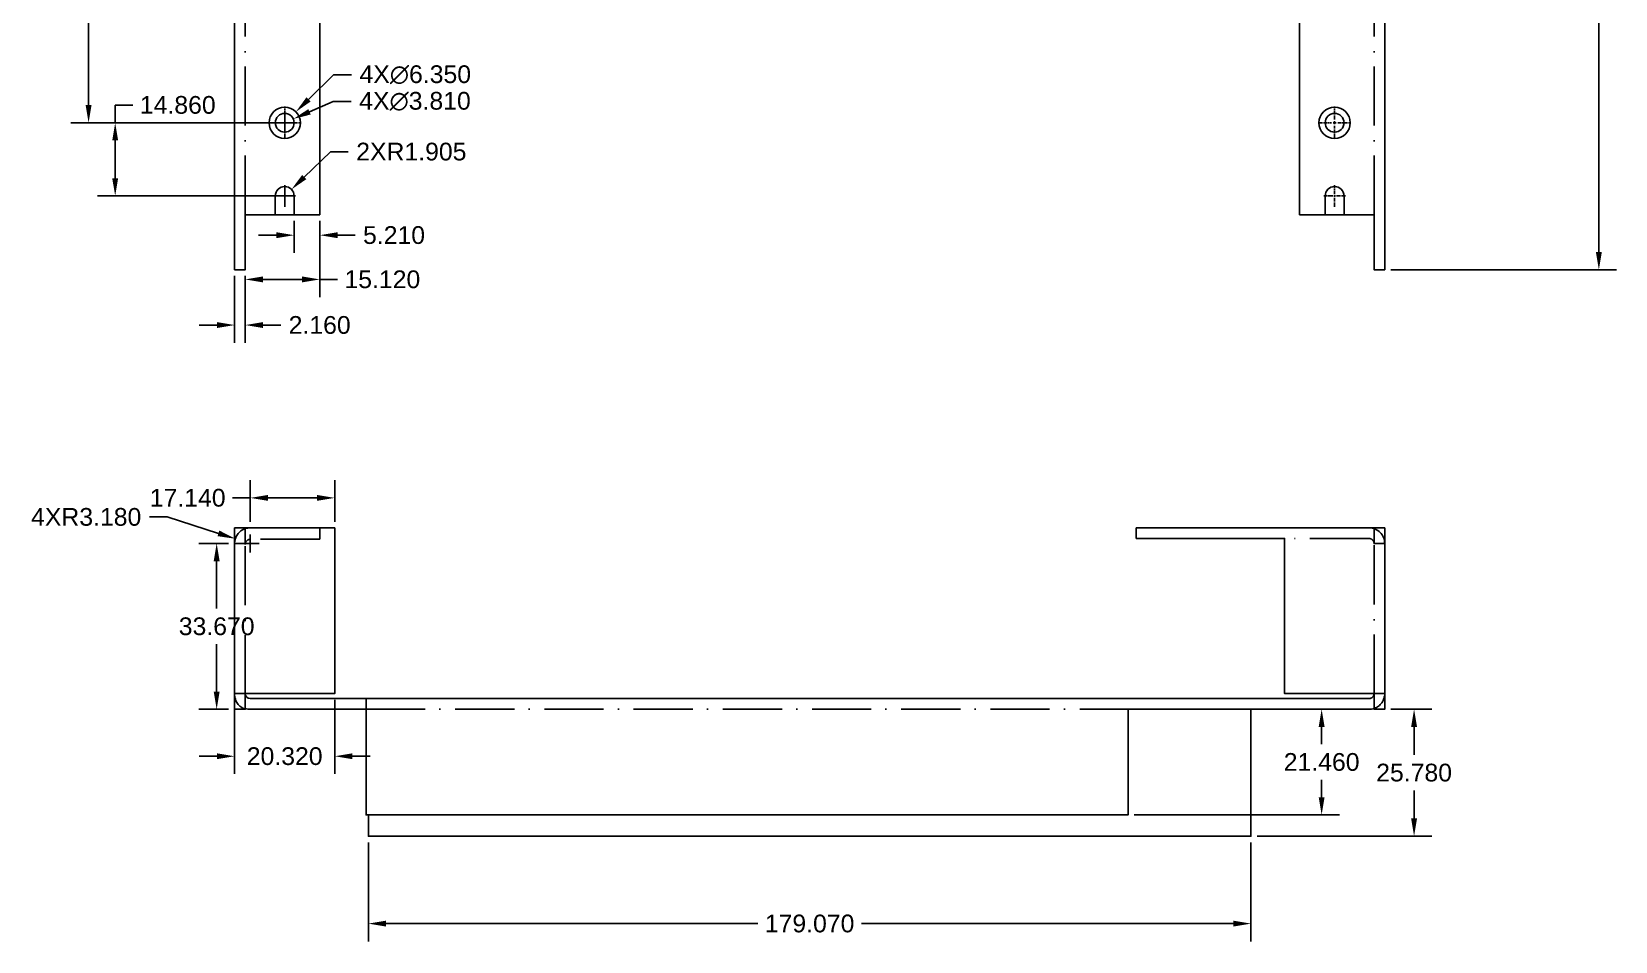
# Model space of a CAD drawing. Header units: millimetres. Extents: x 2 to 656, y 14 to 461.
# Drawn here: x 4.2 to 325.5, y 13.5 to 198.2 of the extents above; entities that cross this region are included whole.
import ezdxf

# ---------------------------------------------------------------- set-up
doc = ezdxf.new("R2010")
doc.units = ezdxf.units.MM
doc.header["$MEASUREMENT"] = 0
doc.linetypes.add('ACAD_ISO10W100', pattern=[18, 12, -3, 0, -3])
doc.linetypes.add('CENTER2', pattern=[1.125, 0.75, -0.125, 0.125, -0.125])
for name, color, linetype in [('Axe', 1, 'ACAD_ISO10W100'), ('Contur', 4, 'Continuous'), ('Cote', 3, 'Continuous'), ('Gauri', 6, 'Continuous'), ('Linii Ascunse', 2, 'ACAD_ISO10W100')]:
    doc.layers.add(name, color=color, linetype=linetype)
doc.styles.get("Standard").update_dxf_attribs({"font": 'Arial.ttf'})
doc.dimstyles.get("Standard").update_dxf_attribs({"dimscale": 20, "dimtxt": 0.18, "dimasz": 0.18, "dimexe": 0.18, "dimexo": 0.0625, "dimgap": 0.09, "dimtad": 0, "dimtih": 1, "dimtoh": 1, "dimdec": 3, "dimzin": 0, "dimdsep": 46, "dimtxsty": 'Standard', "dimcen": 0.09, "dimadec": 0, "dimazin": 0, "dimtfac": 1, "dimtdec": 3, "dimtofl": 0, "dimtmove": 0, "dimatfit": 3, "dimfxl": 1, "dimtolj": 1, "dimtzin": 0, "dimarcsym": 0})

# ---------------------------------------------------------------- blocks, each defined once
blk = doc.blocks.new('*U1')
at = {"layer": 'Axe', "color": 0, "linetype": 'CENTER2', "transparency": 16777216}
for p, q in [((-2.205, 0), (-0.381, 0)), ((0, 0.381), (0, 2.205)), ((0.381, 0), (2.205, 0)), ((0, -2.205), (0, -0.381))]:
    blk.add_line(p, q, dxfattribs=at)
at = {"layer": 'Axe', "color": 0, "linetype": 'Continuous', "transparency": 16777216}
for p, q in [((-0.1905, 0), (0.1905, 0)), ((0, -0.1905), (0, 0.1905))]:
    blk.add_line(p, q, dxfattribs=at)
blk = doc.blocks.new('*U2')
at = {"layer": 'Axe', "color": 0, "linetype": 'CENTER2', "transparency": 16777216}
for p, q in [((0, 0.635), (0, 3.295)), ((-3.295, 0), (-0.635, 0)), ((0.635, 0), (3.295, 0)), ((0, -3.295), (0, -0.635))]:
    blk.add_line(p, q, dxfattribs=at)
at = {"layer": 'Axe', "color": 0, "linetype": 'Continuous', "transparency": 16777216}
for p, q in [((-0.3175, 0), (0.3175, 0)), ((0, -0.3175), (0, 0.3175))]:
    blk.add_line(p, q, dxfattribs=at)
blk = doc.blocks.new('*U7')
at = {"layer": 'Axe', "color": 0, "linetype": 'CENTER2', "transparency": 16777216}
for p, q in [((-2.205, 0), (-0.381, 0)), ((0, 0.381), (0, 2.205)), ((0.381, 0), (2.205, 0)), ((0, -2.205), (0, -0.381))]:
    blk.add_line(p, q, dxfattribs=at)
at = {"layer": 'Axe', "color": 0, "linetype": 'Continuous', "transparency": 16777216}
for p, q in [((-0.1905, 0), (0.1905, 0)), ((0, -0.1905), (0, 0.1905))]:
    blk.add_line(p, q, dxfattribs=at)
blk = doc.blocks.new('*U8')
at = {"layer": 'Axe', "color": 0, "linetype": 'CENTER2', "transparency": 16777216}
for p, q in [((0, 0.635), (0, 3.295)), ((-3.295, 0), (-0.635, 0)), ((0.635, 0), (3.295, 0)), ((0, -3.295), (0, -0.635))]:
    blk.add_line(p, q, dxfattribs=at)
at = {"layer": 'Axe', "color": 0, "linetype": 'Continuous', "transparency": 16777216}
for p, q in [((-0.3175, 0), (0.3175, 0)), ((0, -0.3175), (0, 0.3175))]:
    blk.add_line(p, q, dxfattribs=at)
blk = doc.blocks.new('*D12')
at = {"layer": 'Cote', "color": 0, "lineweight": -2, "transparency": 16777216}
for p, q in [((280.01, 444.91), (325.81, 444.91)), ((322.21, 441.31), (322.21, 304.8)), ((322.21, 153.49), (322.21, 297.53)), ((280.01, 149.89), (325.81, 149.89))]:
    blk.add_line(p, q, dxfattribs=at)
at = {"layer": 'Cote', "color": 0, "transparency": 16777216}
for points in [[(321.61, 441.31), (322.81, 441.31), (322.21, 444.91)], [(321.61, 153.49), (322.81, 153.49), (322.21, 149.89)]]:
    blk.add_solid(points, dxfattribs=at)
at = {"layer": 'Defpoints', "color": 0, "transparency": 16777216}
for p in [(278.76, 444.91), (322.21, 444.91), (278.76, 149.89)]:
    blk.add_point(p, dxfattribs=at)
at = {"layer": 'Cote', "color": 0, "transparency": 16777216, "insert": (322.21, 301.17), "char_height": 3.6, "attachment_point": 5}
blk.add_mtext('\\A1;295.020', dxfattribs=at)
blk = doc.blocks.new('*D21')
at = {"layer": 'Cote', "color": 0, "lineweight": -2, "transparency": 16777216}
for p, q in [((45.4, 148.64), (45.4, 135.05)), ((47.56, 148.64), (47.56, 135.05)), ((41.8, 138.65), (38.2, 138.65)), ((51.16, 138.65), (54.76, 138.65))]:
    blk.add_line(p, q, dxfattribs=at)
at = {"layer": 'Cote', "color": 0, "transparency": 16777216}
for points in [[(41.8, 139.25), (41.8, 138.05), (45.4, 138.65)], [(51.16, 139.25), (51.16, 138.05), (47.56, 138.65)]]:
    blk.add_solid(points, dxfattribs=at)
at = {"layer": 'Defpoints', "color": 0, "transparency": 16777216}
for p in [(45.4, 149.89), (47.56, 149.89), (47.56, 138.65)]:
    blk.add_point(p, dxfattribs=at)
at = {"layer": 'Cote', "color": 0, "transparency": 16777216, "insert": (62.66, 138.65), "char_height": 3.6, "attachment_point": 5}
blk.add_mtext('\\A1;2.160', dxfattribs=at)
blk = doc.blocks.new('*D22')
at = {"layer": 'Cote', "color": 0, "lineweight": -2, "transparency": 16777216}
for p, q in [((62.68, 159.81), (62.68, 144.32)), ((47.56, 148.64), (47.56, 144.32)), ((51.16, 147.92), (59.08, 147.92)), ((62.68, 147.92), (66.28, 147.92))]:
    blk.add_line(p, q, dxfattribs=at)
at = {"layer": 'Cote', "color": 0, "transparency": 16777216}
for points in [[(51.16, 148.52), (51.16, 147.32), (47.56, 147.92)], [(59.08, 148.52), (59.08, 147.32), (62.68, 147.92)]]:
    blk.add_solid(points, dxfattribs=at)
at = {"layer": 'Defpoints', "color": 0, "transparency": 16777216}
for p in [(62.68, 161.06), (47.56, 149.89), (62.68, 147.92)]:
    blk.add_point(p, dxfattribs=at)
at = {"layer": 'Cote', "color": 0, "transparency": 16777216, "insert": (75.38, 147.92), "char_height": 3.6, "attachment_point": 5}
blk.add_mtext('\\A1;15.120', dxfattribs=at)
blk = doc.blocks.new('*D23')
at = {"layer": 'Cote', "color": 0, "lineweight": -2, "transparency": 16777216}
for p, q in [((64.85, 173.85), (59.52, 168.69)), ((68.45, 173.85), (64.85, 173.85)), ((53.76, 164.87), (57.36, 164.87)), ((55.56, 163.07), (55.56, 166.67))]:
    blk.add_line(p, q, dxfattribs=at)
at = {"layer": 'Cote', "color": 0, "transparency": 16777216}
blk.add_solid([(59.1, 169.12), (59.94, 168.26), (56.93, 166.19)], dxfattribs=at)
at = {"layer": 'Defpoints', "color": 0, "transparency": 16777216}
for p in [(55.56, 164.87), (56.93, 166.19)]:
    blk.add_point(p, dxfattribs=at)
at = {"layer": 'Cote', "color": 0, "transparency": 16777216, "insert": (81.26, 173.85), "char_height": 3.6, "attachment_point": 5}
blk.add_mtext('\\A1;2XR1.905', dxfattribs=at)
blk = doc.blocks.new('*D24')
at = {"layer": 'Cote', "color": 0, "lineweight": -2, "transparency": 16777216}
for p, q in [((65.49, 189.47), (60.4, 184.47)), ((69.09, 189.47), (65.49, 189.47)), ((55.56, 177.93), (55.56, 181.53)), ((53.76, 179.73), (57.36, 179.73))]:
    blk.add_line(p, q, dxfattribs=at)
at = {"layer": 'Cote', "color": 0, "transparency": 16777216}
blk.add_solid([(59.98, 184.9), (60.82, 184.04), (57.83, 181.95)], dxfattribs=at)
at = {"layer": 'Defpoints', "color": 0, "transparency": 16777216}
for p in [(57.83, 181.95), (53.3, 177.5)]:
    blk.add_point(p, dxfattribs=at)
at = {"layer": 'Cote', "color": 0, "transparency": 16777216, "insert": (82.06, 189.47), "char_height": 3.6, "attachment_point": 5}
blk.add_mtext('\\A1;4X∅6.350', dxfattribs=at)
blk = doc.blocks.new('*D25')
at = {"layer": 'Cote', "color": 0, "lineweight": -2, "transparency": 16777216}
for p, q in [((65.43, 184.07), (60.6, 181.95)), ((69.03, 184.07), (65.43, 184.07)), ((55.56, 177.93), (55.56, 181.53)), ((53.76, 179.73), (57.36, 179.73))]:
    blk.add_line(p, q, dxfattribs=at)
at = {"layer": 'Cote', "color": 0, "transparency": 16777216}
blk.add_solid([(60.36, 182.5), (60.84, 181.4), (57.31, 180.5)], dxfattribs=at)
at = {"layer": 'Defpoints', "color": 0, "transparency": 16777216}
for p in [(57.31, 180.5), (53.82, 178.96)]:
    blk.add_point(p, dxfattribs=at)
at = {"layer": 'Cote', "color": 0, "transparency": 16777216, "insert": (82, 184.07), "char_height": 3.6, "attachment_point": 5}
blk.add_mtext('\\A1;4X∅3.810', dxfattribs=at)
blk = doc.blocks.new('*D28')
at = {"layer": 'Cote', "color": 0, "lineweight": -2, "transparency": 16777216}
blk.add_line((262.57, 285.69), (302.51, 308.75), dxfattribs=at)
for start, end in [(67.7915, 85.2863), (34.7137, 51.536)]:
    blk.add_arc((261.49, 285.06), 43.77, start, end, dxfattribs=at)
at = {"layer": 'Cote', "color": 0, "transparency": 16777216}
for points in [[(265.06, 328.09), (265.11, 329.29), (261.49, 328.83)], [(297.98, 310.31), (296.96, 309.67), (299.4, 306.95)]]:
    blk.add_solid(points, dxfattribs=at)
at = {"layer": 'Defpoints', "color": 0, "transparency": 16777216}
for p in [(261.49, 328.83), (289.62, 318.59), (261.48, 285.06), (251.62, 279.36), (261.49, 161.06)]:
    blk.add_point(p, dxfattribs=at)
at = {"layer": 'Cote', "color": 0, "transparency": 16777216, "insert": (283.37, 322.97), "char_height": 3.6, "attachment_point": 5}
blk.add_mtext('\\A1;60°', dxfattribs=at)
blk = doc.blocks.new('*D35')
at = {"layer": 'Cote', "color": 0, "lineweight": -2, "transparency": 16777216}
for p, q in [((57.47, 159.81), (57.47, 153.3)), ((62.68, 159.81), (62.68, 153.3)), ((53.87, 156.9), (50.27, 156.9)), ((66.28, 156.9), (69.88, 156.9))]:
    blk.add_line(p, q, dxfattribs=at)
at = {"layer": 'Cote', "color": 0, "transparency": 16777216}
for points in [[(53.87, 157.5), (53.87, 156.3), (57.47, 156.9)], [(66.28, 157.5), (66.28, 156.3), (62.68, 156.9)]]:
    blk.add_solid(points, dxfattribs=at)
at = {"layer": 'Defpoints', "color": 0, "transparency": 16777216}
for p in [(57.47, 161.06), (62.68, 161.06), (62.68, 156.9)]:
    blk.add_point(p, dxfattribs=at)
at = {"layer": 'Cote', "color": 0, "transparency": 16777216, "insert": (77.75, 156.9), "char_height": 3.6, "attachment_point": 5}
blk.add_mtext('\\A1;5.210', dxfattribs=at)
blk = doc.blocks.new('*D36')
at = {"layer": 'Cote', "color": 0, "lineweight": -2, "transparency": 16777216}
for p, q in [((21.17, 179.73), (21.17, 183.33)), ((21.17, 183.33), (24.77, 183.33)), ((54.31, 179.73), (17.57, 179.73)), ((21.17, 168.47), (21.17, 176.13)), ((54.31, 164.87), (17.57, 164.87))]:
    blk.add_line(p, q, dxfattribs=at)
at = {"layer": 'Cote', "color": 0, "transparency": 16777216}
for points in [[(20.57, 176.13), (21.77, 176.13), (21.17, 179.73)], [(20.57, 168.47), (21.77, 168.47), (21.17, 164.87)]]:
    blk.add_solid(points, dxfattribs=at)
at = {"layer": 'Defpoints', "color": 0, "transparency": 16777216}
for p in [(21.17, 179.73), (55.56, 179.73), (55.56, 164.87)]:
    blk.add_point(p, dxfattribs=at)
at = {"layer": 'Cote', "color": 0, "transparency": 16777216, "insert": (33.87, 183.33), "char_height": 3.6, "attachment_point": 5}
blk.add_mtext('\\A1;14.860', dxfattribs=at)
blk = doc.blocks.new('*D37')
at = {"layer": 'Cote', "color": 0, "lineweight": -2, "transparency": 16777216}
for p, q in [((54.31, 273.71), (12.17, 273.71)), ((15.77, 270.11), (15.77, 230.36)), ((15.77, 183.33), (15.77, 223.08)), ((54.31, 179.73), (12.17, 179.73))]:
    blk.add_line(p, q, dxfattribs=at)
at = {"layer": 'Cote', "color": 0, "transparency": 16777216}
for points in [[(15.17, 270.11), (16.37, 270.11), (15.77, 273.71)], [(15.17, 183.33), (16.37, 183.33), (15.77, 179.73)]]:
    blk.add_solid(points, dxfattribs=at)
at = {"layer": 'Defpoints', "color": 0, "transparency": 16777216}
for p in [(15.77, 273.71), (55.56, 273.71), (55.56, 179.73)]:
    blk.add_point(p, dxfattribs=at)
at = {"layer": 'Cote', "color": 0, "transparency": 16777216, "insert": (15.77, 226.72), "char_height": 3.6, "attachment_point": 5}
blk.add_mtext('\\A1;93.980', dxfattribs=at)
blk = doc.blocks.new('*D44')
at = {"layer": 'Cote', "color": 0, "lineweight": -2, "transparency": 16777216}
for p, q in [((44.15, 94.31), (38.16, 94.31)), ((41.76, 90.71), (41.76, 81.11)), ((41.76, 64.24), (41.76, 73.83)), ((44.15, 60.64), (38.16, 60.64))]:
    blk.add_line(p, q, dxfattribs=at)
at = {"layer": 'Cote', "color": 0, "transparency": 16777216}
for points in [[(41.16, 90.71), (42.36, 90.71), (41.76, 94.31)], [(41.16, 64.24), (42.36, 64.24), (41.76, 60.64)]]:
    blk.add_solid(points, dxfattribs=at)
at = {"layer": 'Defpoints', "color": 0, "transparency": 16777216}
for p in [(41.76, 94.31), (45.4, 94.31), (45.4, 60.64)]:
    blk.add_point(p, dxfattribs=at)
at = {"layer": 'Cote', "color": 0, "transparency": 16777216, "insert": (41.76, 77.47), "char_height": 3.6, "attachment_point": 5}
blk.add_mtext('\\A1;33.670', dxfattribs=at)
blk = doc.blocks.new('*D45')
at = {"layer": 'Cote', "color": 0, "lineweight": -2, "transparency": 16777216}
for p, q in [((48.58, 98.73), (48.58, 107.16)), ((65.72, 98.73), (65.72, 107.16)), ((48.58, 103.56), (44.98, 103.56)), ((62.12, 103.56), (52.18, 103.56))]:
    blk.add_line(p, q, dxfattribs=at)
at = {"layer": 'Cote', "color": 0, "transparency": 16777216}
for points in [[(52.18, 104.16), (52.18, 102.96), (48.58, 103.56)], [(62.12, 104.16), (62.12, 102.96), (65.72, 103.56)]]:
    blk.add_solid(points, dxfattribs=at)
at = {"layer": 'Defpoints', "color": 0, "transparency": 16777216}
for p in [(48.58, 103.56), (48.58, 97.48), (65.72, 97.48)]:
    blk.add_point(p, dxfattribs=at)
at = {"layer": 'Cote', "color": 0, "transparency": 16777216, "insert": (35.88, 103.56), "char_height": 3.6, "attachment_point": 5}
blk.add_mtext('\\A1;17.140', dxfattribs=at)
blk = doc.blocks.new('*D46')
at = {"layer": 'Cote', "color": 0, "lineweight": -2, "transparency": 16777216}
for p, q in [((28.13, 99.68), (31.73, 99.68)), ((31.73, 99.68), (42.12, 96.36)), ((46.78, 94.3), (50.38, 94.3)), ((48.58, 92.5), (48.58, 96.1))]:
    blk.add_line(p, q, dxfattribs=at)
at = {"layer": 'Cote', "color": 0, "transparency": 16777216}
blk.add_solid([(42.3, 96.93), (41.94, 95.79), (45.55, 95.26)], dxfattribs=at)
at = {"layer": 'Defpoints', "color": 0, "transparency": 16777216}
for p in [(45.55, 95.26), (48.58, 94.3)]:
    blk.add_point(p, dxfattribs=at)
at = {"layer": 'Cote', "color": 0, "transparency": 16777216, "insert": (15.29, 99.68), "char_height": 3.6, "attachment_point": 5}
blk.add_mtext('\\A1;4XR3.180', dxfattribs=at)
blk = doc.blocks.new('*D47')
at = {"layer": 'Cote', "color": 0, "lineweight": -2, "transparency": 16777216}
for p, q in [((45.4, 62.57), (45.4, 47.5)), ((65.72, 62.57), (65.72, 47.5)), ((41.8, 51.1), (38.2, 51.1)), ((69.32, 51.1), (72.92, 51.1))]:
    blk.add_line(p, q, dxfattribs=at)
at = {"layer": 'Cote', "color": 0, "transparency": 16777216}
for points in [[(41.8, 51.7), (41.8, 50.5), (45.4, 51.1)], [(69.32, 51.7), (69.32, 50.5), (65.72, 51.1)]]:
    blk.add_solid(points, dxfattribs=at)
at = {"layer": 'Defpoints', "color": 0, "transparency": 16777216}
for p in [(45.4, 63.82), (65.72, 63.82), (45.4, 51.1)]:
    blk.add_point(p, dxfattribs=at)
at = {"layer": 'Cote', "color": 0, "transparency": 16777216, "insert": (55.56, 51.1), "char_height": 3.6, "attachment_point": 5}
blk.add_mtext('\\A1;20.320', dxfattribs=at)
blk = doc.blocks.new('*D48')
at = {"layer": 'Cote', "color": 0, "lineweight": -2, "transparency": 16777216}
for p, q in [((280.01, 60.65), (288.32, 60.65)), ((284.72, 57.05), (284.72, 51.4)), ((284.72, 38.47), (284.72, 44.12)), ((252.86, 34.87), (288.32, 34.87))]:
    blk.add_line(p, q, dxfattribs=at)
at = {"layer": 'Cote', "color": 0, "transparency": 16777216}
for points in [[(284.12, 57.05), (285.32, 57.05), (284.72, 60.65)], [(284.12, 38.47), (285.32, 38.47), (284.72, 34.87)]]:
    blk.add_solid(points, dxfattribs=at)
at = {"layer": 'Defpoints', "color": 0, "transparency": 16777216}
for p in [(278.76, 60.65), (284.72, 60.65), (251.61, 34.87)]:
    blk.add_point(p, dxfattribs=at)
at = {"layer": 'Cote', "color": 0, "transparency": 16777216, "insert": (284.72, 47.76), "char_height": 3.6, "attachment_point": 5}
blk.add_mtext('\\A1;25.780', dxfattribs=at)
blk = doc.blocks.new('*D49')
at = {"layer": 'Cote', "color": 0, "lineweight": -2, "transparency": 16777216}
for p, q in [((264.71, 60.65), (262.36, 60.65)), ((265.96, 57.05), (265.96, 53.56)), ((265.96, 42.79), (265.96, 46.28)), ((227.94, 39.19), (269.56, 39.19))]:
    blk.add_line(p, q, dxfattribs=at)
at = {"layer": 'Cote', "color": 0, "transparency": 16777216}
for points in [[(265.36, 57.05), (266.56, 57.05), (265.96, 60.65)], [(265.36, 42.79), (266.56, 42.79), (265.96, 39.19)]]:
    blk.add_solid(points, dxfattribs=at)
at = {"layer": 'Defpoints', "color": 0, "transparency": 16777216}
for p in [(265.96, 60.65), (226.69, 39.19), (265.96, 39.19)]:
    blk.add_point(p, dxfattribs=at)
at = {"layer": 'Cote', "color": 0, "transparency": 16777216, "insert": (265.96, 49.92), "char_height": 3.6, "attachment_point": 5}
blk.add_mtext('\\A1;21.460', dxfattribs=at)
blk = doc.blocks.new('*D50')
at = {"layer": 'Cote', "color": 0, "lineweight": -2, "transparency": 16777216}
for p, q in [((72.54, 33.62), (72.54, 13.52)), ((251.61, 33.62), (251.61, 13.52)), ((76.14, 17.12), (151.58, 17.12)), ((248.01, 17.12), (172.57, 17.12))]:
    blk.add_line(p, q, dxfattribs=at)
at = {"layer": 'Cote', "color": 0, "transparency": 16777216}
for points in [[(76.14, 17.72), (76.14, 16.52), (72.54, 17.12)], [(248.01, 17.72), (248.01, 16.52), (251.61, 17.12)]]:
    blk.add_solid(points, dxfattribs=at)
at = {"layer": 'Defpoints', "color": 0, "transparency": 16777216}
for p in [(72.54, 34.87), (251.61, 34.87), (251.61, 17.12)]:
    blk.add_point(p, dxfattribs=at)
at = {"layer": 'Cote', "color": 0, "transparency": 16777216, "insert": (162.07, 17.12), "char_height": 3.6, "attachment_point": 5}
blk.add_mtext('\\A1;179.070', dxfattribs=at)

msp = doc.modelspace()

# ---------------------------------------------------------------- linework, layer by layer
at = {"layer": 'Contur'}
for points in [[(45.3988, 444.9069), (45.3988, 161.0569), (45.3988, 149.8869), (47.5588, 149.8869), (47.5588, 161.0569), (53.6588, 161.0569), (57.4688, 161.0569), (62.6788, 161.0569), (62.6788, 288.0569)], [(278.7588, 149.8869), (278.7588, 444.9069)], [(261.4888, 288.0569), (261.4888, 161.0569), (266.6988, 161.0569), (270.5088, 161.0569), (276.6088, 161.0569), (276.6088, 149.8869), (278.7688, 149.8869)], [(278.7588, 94.307), (276.5988, 94.297), (276.5988, 97.477)], [(47.5589, 63.817), (45.3988, 63.817)], [(47.5589, 63.817), (47.5588, 60.815)], [(276.5988, 63.827), (278.7588, 63.827)]]:
    msp.add_lwpolyline(points, dxfattribs=at)
for points in [[(48.5788, 97.477), (45.3988, 97.477), (45.3988, 94.297), (47.5733, 94.297), (47.5733, 97.3139, -0.08060516), (48.5788, 97.477), (65.7188, 97.477), (65.7188, 63.817), (47.5589, 63.817), (47.5589, 63.817, 0.41134332), (48.5788, 62.807), (72.0688, 62.807)], [(251.6088, 60.647), (226.6888, 60.647), (226.6888, 39.187), (72.5388, 39.187), (72.5388, 34.867), (251.6088, 34.867), (251.6088, 60.647), (275.5788, 60.647, 0.08180581), (276.5988, 60.815), (276.5988, 60.637), (278.7588, 60.637), (278.7588, 63.817), (278.7588, 97.477), (258.4388, 97.477), (228.3388, 97.477), (228.3388, 95.317), (258.4388, 95.317), (258.4388, 63.817), (276.5988, 63.817), (276.5987, 63.817), (276.5988, 60.815), (276.5988, 63.827, -0.41421663), (275.5788, 62.807), (226.6888, 62.807), (226.6888, 62.807), (72.0688, 62.807), (72.0688, 39.187), (72.5388, 39.187)], [(72.0688, 60.647), (48.5788, 60.647, -0.08181274), (47.5588, 60.815), (47.5588, 60.6438), (45.3988, 60.637), (45.3988, 63.817), (45.3988, 94.297)]]:
    msp.add_lwpolyline(points, format="xyb", dxfattribs=at)
at = {"layer": 'Gauri'}
for points in [[(53.6588, 164.8669), (53.6588, 161.0569)], [(57.4688, 164.8669), (57.4688, 161.0569)], [(266.6888, 164.8669), (266.6888, 161.0569)], [(270.4988, 164.8669), (270.4988, 161.0569)]]:
    msp.add_lwpolyline(points, dxfattribs=at)
for centre, radius in [((55.5638, 179.7269), 3.175), ((55.5638, 179.7269), 1.905), ((268.5938, 179.7269), 3.175), ((268.5938, 179.7269), 1.905)]:
    msp.add_circle(centre, radius, dxfattribs=at)
for centre in [(55.5638, 164.8669), (268.5938, 164.8669)]:
    msp.add_arc(centre, 1.905, 0, 180, dxfattribs=at)
at = {"layer": 'Linii Ascunse'}
for p, q in [((47.5588, 161.0569), (47.5588, 444.9069)), ((276.5988, 161.0569), (276.5988, 444.9069)), ((62.6688, 97.3058), (62.6688, 95.1458)), ((47.5588, 63.6558), (47.5588, 94.1258)), ((62.6688, 95.1458), (48.5788, 95.1458)), ((275.5788, 95.317), (258.4388, 95.317)), ((276.5988, 63.827), (276.5988, 94.297)), ((72.0688, 60.647), (226.6888, 60.647))]:
    msp.add_line(p, q, dxfattribs=at)
msp.add_lwpolyline([(45.3988, 94.297, -0.32282984), (47.5733, 97.3139)], format="xyb", dxfattribs=at)
for centre, radius, start, end in [((275.5788, 94.297), 3.18, 0, 90), ((48.5788, 94.1258), 1.02, 90, 180), ((275.5788, 94.297), 1.02, 360, 90), ((48.5788, 63.6558), 3.18, 180, 251.291568), ((275.5788, 63.827), 3.18, 288.708239, 0)]:
    msp.add_arc(centre, radius, start, end, dxfattribs=at)

# ---------------------------------------------------------------- block references
at = {"layer": 'Axe', "linetype": 'CENTER2'}
for name, p in [('*U2', (55.5638, 179.7269)), ('*U8', (268.5938, 179.7269)), ('*U1', (55.5638, 164.8669)), ('*U7', (268.5938, 164.8669))]:
    msp.add_blockref(name, p, dxfattribs=at)

# ---------------------------------------------------------------- dimensions: what is measured, and where the dimension line sits
at = {"layer": 'Cote'}
for base, p1, p2, picture, middle in [((322.2091, 444.9069), (278.7588, 149.8869), (278.7588, 444.9069), '*D12', (322.2091, 301.1668)), ((265.9586, 39.187), (265.9586, 60.647), (226.6888, 39.187), '*D49', (265.9586, 49.917)), ((284.721, 60.647), (251.6088, 34.867), (278.7588, 60.647), '*D48', (284.721, 47.757))]:
    dim = msp.add_linear_dim(base=base, p1=p1, p2=p2, angle=90, dimstyle='Standard', dxfattribs=at)
    dim.commit()
    dim.dimension.update_dxf_attribs({"geometry": picture, "text_midpoint": middle, "dimtype": 160})
dim = msp.add_angular_dim_2l(base=(289.6244, 318.5934), line1=((261.4888, 328.8339), (261.4888, 161.0569)), line2=((261.4788, 285.0569), (251.6188, 279.3643)), dimstyle='Standard', dxfattribs=at)
dim.commit()
dim.dimension.update_dxf_attribs({"geometry": '*D28', "text_midpoint": (283.3744, 322.9697)})
for base, p1, p2, picture, middle in [((15.7709, 273.7069), (55.5638, 179.7269), (55.5638, 273.7069), '*D37', (15.7709, 226.7169)), ((21.1709, 179.7269), (55.5638, 164.8669), (55.5638, 179.7269), '*D36', (33.8679, 183.3269)), ((41.7608, 94.307), (45.3988, 60.637), (45.3988, 94.307), '*D44', (41.7608, 77.472))]:
    dim = msp.add_linear_dim(base=base, p1=p1, p2=p2, angle=90, dimstyle='Standard', dxfattribs=at)
    dim.commit()
    dim.dimension.update_dxf_attribs({"geometry": picture, "text_midpoint": middle})
for p1, p2, picture, middle in [((53.2981, 177.5027), (57.8295, 181.9512), '*D24', (82.0619, 189.4713)), ((53.8206, 178.9586), (57.307, 180.4952), '*D25', (81.9983, 184.0738))]:
    dim = msp.add_diameter_dim_2p(p1=p1, p2=p2, text='4X<>', dimstyle='Standard', dxfattribs=at)
    dim.commit()
    dim.dimension.update_dxf_attribs({"geometry": picture, "text_midpoint": middle, "dimtype": 163})
for center, mpoint, text, picture, middle in [((55.5638, 164.8669), (56.9333, 166.1911), '2X<>', '*D23', (81.2647, 173.8504)), ((48.5788, 94.297), (45.5496, 95.2647), '4X<>', '*D46', (15.293, 99.6809))]:
    dim = msp.add_radius_dim(center=center, mpoint=mpoint, text=text, dimstyle='Standard', dxfattribs=at)
    dim.commit()
    dim.dimension.update_dxf_attribs({"geometry": picture, "text_midpoint": middle, "dimtype": 164})
for base, p1, p2, picture, middle in [((62.6788, 147.9152), (47.5588, 149.8869), (62.6788, 161.0569), '*D22', (75.3758, 147.9152)), ((62.6788, 156.9008), (57.4688, 161.0569), (62.6788, 161.0569), '*D35', (77.7468, 156.9008)), ((48.5788, 103.5636), (65.7188, 97.477), (48.5788, 97.477), '*D45', (35.8818, 103.5636)), ((45.3988, 51.1037), (65.7188, 63.817), (45.3988, 63.817), '*D47', (55.5588, 51.1037)), ((251.6088, 17.1183), (72.5388, 34.867), (251.6088, 34.867), '*D50', (162.0738, 17.1183))]:
    dim = msp.add_linear_dim(base=base, p1=p1, p2=p2, dimstyle='Standard', dxfattribs=at)
    dim.commit()
    dim.dimension.update_dxf_attribs({"geometry": picture, "text_midpoint": middle})
dim = msp.add_linear_dim(base=(47.5588, 138.654), p1=(45.3988, 149.8869), p2=(47.5588, 149.8869), dimstyle='Standard', dxfattribs=at)
dim.commit()
dim.dimension.update_dxf_attribs({"geometry": '*D21', "text_midpoint": (62.6574, 138.654), "dimtype": 160})

doc.saveas('drawing.dxf')
